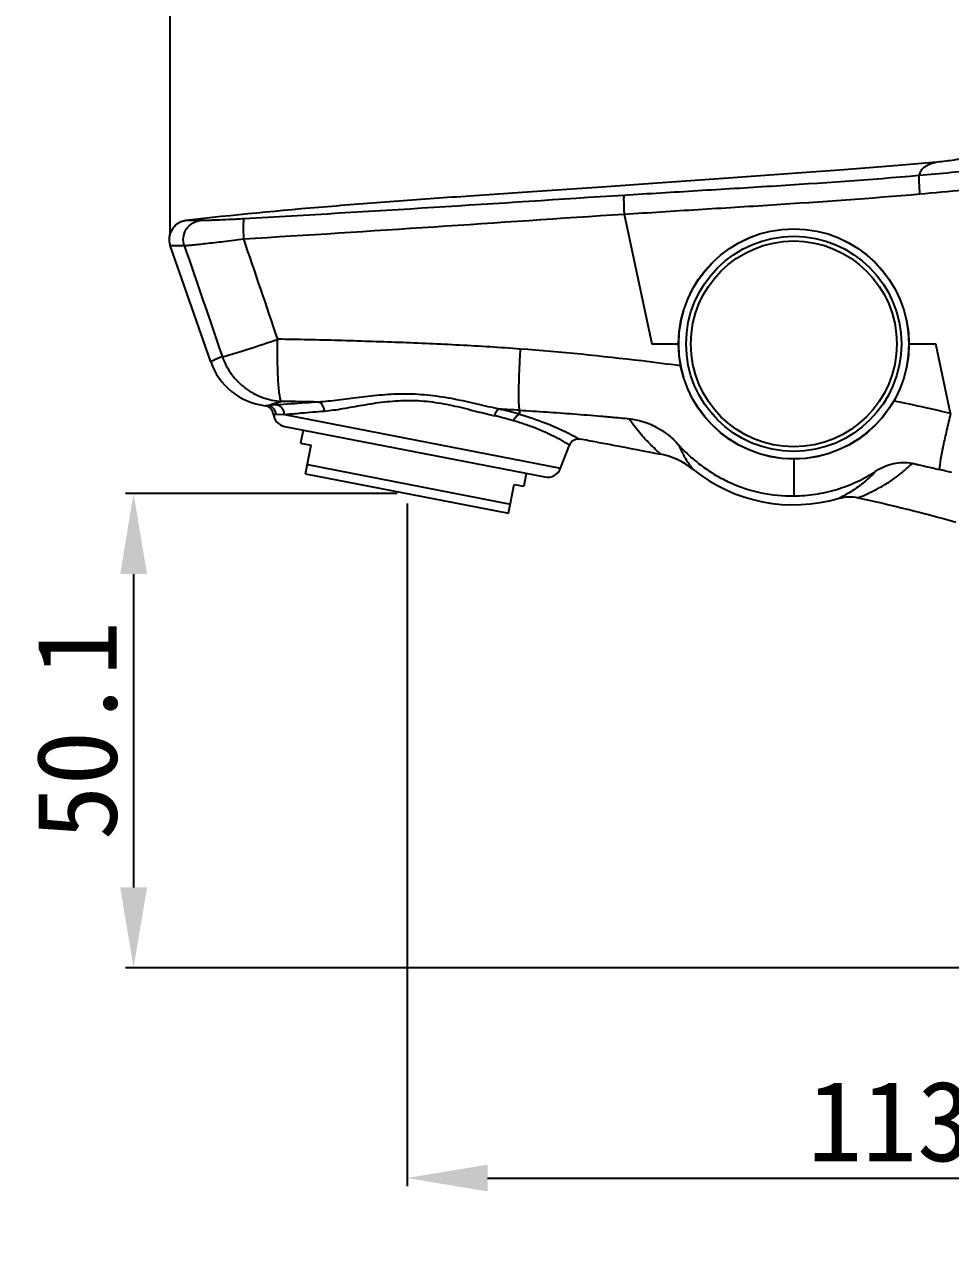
# Model space of a CAD drawing. Header units: millimetres. Extents: x 3817 to 4149, y 28263 to 28669.
# Drawn here: x 3817.2 to 3915, y 28471.8 to 28600.3 of the extents above; entities that cross this region are included whole.
import ezdxf

# ---------------------------------------------------------------- set-up
doc = ezdxf.new("R2010")
doc.units = ezdxf.units.MM
doc.styles.get("Standard").update_dxf_attribs({"font": ''})
doc.styles.get('Standard').set_extended_font_data('SimSun')
doc.dimstyles.new('副本 ISO-25-2bei', dxfattribs={"dimscale": 1.7, "dimtxt": 5, "dimasz": 5, "dimexe": 0.5, "dimexo": 0.625, "dimgap": 1, "dimtad": 1, "dimlfac": 0.0393, "dimdsep": 46, "dimtxsty": 'Standard', "dimcen": 2.5, "dimclrd": 1, "dimclre": 1, "dimclrt": 3, "dimadec": 0, "dimazin": 0, "dimtfac": 1, "dimtmove": 0, "dimatfit": 3, "dimfxl": 0, "dimarcsym": 0})

# ---------------------------------------------------------------- blocks, each defined once
blk = doc.blocks.new('*D1')
at = {"color": 1, "lineweight": -2, "transparency": 16777216}
for p, q in [((3832.63, 28578.06), (3832.63, 28658.73)), ((3995.4, 28509.23), (3995.4, 28658.73)), ((3841.13, 28657.88), (3986.9, 28657.88))]:
    blk.add_line(p, q, dxfattribs=at)
at = {"color": 1, "transparency": 16777216}
for points in [[(3841.13, 28659.29), (3841.13, 28656.46), (3832.63, 28657.88)], [(3986.9, 28659.29), (3986.9, 28656.46), (3995.4, 28657.88)]]:
    blk.add_solid(points, dxfattribs=at)
at = {"layer": 'Defpoints', "color": 0, "transparency": 16777216}
for p in [(3995.4, 28657.88), (3832.63, 28577), (3995.4, 28508.17)]:
    blk.add_point(p, dxfattribs=at)
at = {"color": 3, "transparency": 16777216, "insert": (3914.01, 28663.83), "char_height": 8.5, "attachment_point": 5, "bg_fill": 3, "box_fill_scale": 1.1, "bg_fill_color": 256, "bg_fill_true_color": 13158600, "bg_fill_transparency": 0}
blk.add_mtext('162.8', dxfattribs=at)
blk = doc.blocks.new('*D2')
at = {"color": 1, "lineweight": -2, "transparency": 16777216}
for p, q in [((3856.57, 28550.83), (3827.92, 28550.83)), ((3828.77, 28542.33), (3828.77, 28509.26)), ((3946.77, 28500.76), (3827.92, 28500.76))]:
    blk.add_line(p, q, dxfattribs=at)
at = {"color": 1, "transparency": 16777216}
for points in [[(3827.36, 28542.33), (3830.19, 28542.33), (3828.77, 28550.83)], [(3827.36, 28509.26), (3830.19, 28509.26), (3828.77, 28500.76)]]:
    blk.add_solid(points, dxfattribs=at)
at = {"layer": 'Defpoints', "color": 0, "transparency": 16777216}
for p in [(3857.63, 28550.83), (3828.77, 28500.76), (3947.83, 28500.76)]:
    blk.add_point(p, dxfattribs=at)
at = {"color": 3, "transparency": 16777216, "insert": (3822.82, 28525.8), "char_height": 8.5, "attachment_point": 5, "rotation": 90, "bg_fill": 3, "box_fill_scale": 1.1, "bg_fill_color": 256, "bg_fill_true_color": 13158600, "bg_fill_transparency": 0}
blk.add_mtext('50.1', dxfattribs=at)
blk = doc.blocks.new('*D3')
at = {"color": 1, "lineweight": -2, "transparency": 16777216}
for p, q in [((3857.63, 28549.76), (3857.63, 28477.74)), ((3866.13, 28478.59), (3962.56, 28478.59)), ((3971.06, 28472.83), (3971.06, 28479.44))]:
    blk.add_line(p, q, dxfattribs=at)
at = {"color": 1, "transparency": 16777216}
for points in [[(3866.13, 28480), (3866.13, 28477.17), (3857.63, 28478.59)], [(3962.56, 28480), (3962.56, 28477.17), (3971.06, 28478.59)]]:
    blk.add_solid(points, dxfattribs=at)
at = {"layer": 'Defpoints', "color": 0, "transparency": 16777216}
for p in [(3857.63, 28550.83), (3971.06, 28478.59), (3971.06, 28471.77)]:
    blk.add_point(p, dxfattribs=at)
at = {"color": 3, "transparency": 16777216, "insert": (3914.34, 28484.54), "char_height": 8.5, "attachment_point": 5, "bg_fill": 3, "box_fill_scale": 1.1, "bg_fill_color": 256, "bg_fill_true_color": 13158600, "bg_fill_transparency": 0}
blk.add_mtext('113.4', dxfattribs=at)

msp = doc.modelspace()

# ---------------------------------------------------------------- linework, layer by layer
for points, knots in [([(3909.88, 28585.49), (3909.88, 28585.49), (3906.84, 28585.24), (3906.84, 28585.24), (3906.84, 28585.24), (3906.84, 28585.24), (3903.26, 28584.96), (3903.26, 28584.96), (3903.26, 28584.96), (3903.26, 28584.96), (3899.29, 28584.66), (3899.29, 28584.66), (3899.29, 28584.66), (3899.29, 28584.66), (3894.92, 28584.35), (3894.92, 28584.35), (3894.92, 28584.35), (3894.92, 28584.35), (3890.05, 28584), (3890.05, 28584)], [0, 0, 0, 0, 0.2, 0.2, 0.2, 0.2, 0.4, 0.4, 0.4, 0.4, 0.6, 0.6, 0.6, 0.6, 0.8, 0.8, 0.8, 0.8, 1, 1, 1, 1]), ([(3913.59, 28585.8), (3913.49, 28585.79), (3913.4, 28585.77), (3913.31, 28585.74), (3913.31, 28585.74), (3913.1, 28585.69), (3912.89, 28585.62), (3912.69, 28585.53), (3912.69, 28585.53), (3912.57, 28585.47), (3912.45, 28585.41), (3912.34, 28585.34), (3912.34, 28585.34), (3912.23, 28585.27), (3912.13, 28585.19), (3912.03, 28585.09), (3912.03, 28585.09), (3911.93, 28585), (3911.85, 28584.89), (3911.79, 28584.77), (3911.79, 28584.77), (3911.72, 28584.65), (3911.67, 28584.52), (3911.65, 28584.38)], [0, 0, 0, 0, 0.166667, 0.166667, 0.166667, 0.166667, 0.333333, 0.333333, 0.333333, 0.333333, 0.5, 0.5, 0.5, 0.5, 0.666667, 0.666667, 0.666667, 0.666667, 0.833333, 0.833333, 0.833333, 0.833333, 1, 1, 1, 1]), ([(3920.79, 28585.31), (3920.03, 28585.22), (3919.27, 28585.13), (3918.51, 28585.05), (3918.51, 28585.05), (3916.22, 28584.8), (3913.94, 28584.58), (3911.65, 28584.38)], [0, 0, 0, 0, 0.5, 0.5, 0.5, 0.5, 1, 1, 1, 1]), ([(3915.93, 28586.12), (3915.74, 28586.08), (3915.55, 28586.05), (3915.36, 28586.02), (3915.36, 28586.02), (3914.77, 28585.93), (3914.18, 28585.86), (3913.59, 28585.8)], [0, 0, 0, 0, 0.5, 0.5, 0.5, 0.5, 1, 1, 1, 1]), ([(3890.05, 28584), (3890.05, 28584), (3884.55, 28583.62), (3884.55, 28583.62), (3884.55, 28583.62), (3884.55, 28583.62), (3878.19, 28583.18), (3878.19, 28583.18), (3878.19, 28583.18), (3878.19, 28583.18), (3870.83, 28582.68), (3870.83, 28582.68)], [0, 0, 0, 0, 0.333333, 0.333333, 0.333333, 0.333333, 0.666667, 0.666667, 0.666667, 0.666667, 1, 1, 1, 1]), ([(3911.65, 28584.38), (3906.47, 28583.93), (3901.28, 28583.57), (3896.09, 28583.25), (3896.09, 28583.25), (3893.49, 28583.08), (3890.89, 28582.93), (3888.3, 28582.77), (3888.3, 28582.77), (3885.7, 28582.61), (3883.11, 28582.46), (3880.51, 28582.3)], [0, 0, 0, 0, 0.333333, 0.333333, 0.333333, 0.333333, 0.666667, 0.666667, 0.666667, 0.666667, 1, 1, 1, 1]), ([(3911.65, 28584.38), (3911.64, 28584.35), (3911.64, 28584.33), (3911.64, 28584.3), (3911.64, 28584.3), (3911.64, 28584.25), (3911.64, 28584.21), (3911.63, 28584.16), (3911.63, 28584.16), (3911.63, 28584.1), (3911.64, 28584.03), (3911.64, 28583.97), (3911.64, 28583.97), (3911.64, 28583.89), (3911.64, 28583.81), (3911.64, 28583.73), (3911.64, 28583.73), (3911.65, 28583.53), (3911.67, 28583.33), (3911.68, 28583.13), (3911.68, 28583.13), (3911.69, 28582.91), (3911.71, 28582.68), (3911.73, 28582.45)], [0, 0, 0, 0, 0.166667, 0.166667, 0.166667, 0.166667, 0.333333, 0.333333, 0.333333, 0.333333, 0.5, 0.5, 0.5, 0.5, 0.666667, 0.666667, 0.666667, 0.666667, 0.833333, 0.833333, 0.833333, 0.833333, 1, 1, 1, 1]), ([(3864.26, 28582.22), (3861.75, 28582.05), (3859.25, 28581.87), (3856.75, 28581.68), (3856.75, 28581.68), (3854.25, 28581.49), (3851.75, 28581.3), (3849.25, 28581.1), (3849.25, 28581.1), (3844.26, 28580.69), (3839.27, 28580.22), (3834.29, 28579.63)], [0, 0, 0, 0, 0.333333, 0.333333, 0.333333, 0.333333, 0.666667, 0.666667, 0.666667, 0.666667, 1, 1, 1, 1]), ([(3880.51, 28582.3), (3873.82, 28581.88), (3867.14, 28581.43), (3860.45, 28581.01), (3860.45, 28581.01), (3853.78, 28580.59), (3847.1, 28580.21), (3840.42, 28579.82)], [0, 0, 0, 0, 0.5, 0.5, 0.5, 0.5, 1, 1, 1, 1]), ([(3880.51, 28582.3), (3880.5, 28582.27), (3880.5, 28582.25), (3880.5, 28582.22), (3880.5, 28582.22), (3880.49, 28582.17), (3880.49, 28582.13), (3880.49, 28582.08), (3880.49, 28582.08), (3880.48, 28582.02), (3880.48, 28581.95), (3880.48, 28581.89), (3880.48, 28581.89), (3880.48, 28581.81), (3880.48, 28581.72), (3880.49, 28581.64), (3880.49, 28581.64), (3880.49, 28581.54), (3880.49, 28581.45), (3880.49, 28581.35), (3880.49, 28581.35), (3880.5, 28581.24), (3880.5, 28581.13), (3880.5, 28581.03), (3880.5, 28581.03), (3880.51, 28580.79), (3880.53, 28580.56), (3880.54, 28580.32)], [0, 0, 0, 0, 0.142857, 0.142857, 0.142857, 0.142857, 0.285714, 0.285714, 0.285714, 0.285714, 0.428571, 0.428571, 0.428571, 0.428571, 0.571429, 0.571429, 0.571429, 0.571429, 0.714286, 0.714286, 0.714286, 0.714286, 0.857143, 0.857143, 0.857143, 0.857143, 1, 1, 1, 1]), ([(3880.54, 28580.32), (3883.14, 28580.48), (3885.74, 28580.65), (3888.34, 28580.81), (3888.34, 28580.81), (3890.94, 28580.97), (3893.54, 28581.13), (3896.14, 28581.3), (3896.14, 28581.3), (3901.34, 28581.64), (3906.54, 28582), (3911.73, 28582.45)], [0, 0, 0, 0, 0.333333, 0.333333, 0.333333, 0.333333, 0.666667, 0.666667, 0.666667, 0.666667, 1, 1, 1, 1]), ([(3840.39, 28577.71), (3847.08, 28578.12), (3853.78, 28578.54), (3860.48, 28578.99), (3860.48, 28578.99), (3867.16, 28579.43), (3873.85, 28579.89), (3880.54, 28580.32)], [0, 0, 0, 0, 0.5, 0.5, 0.5, 0.5, 1, 1, 1, 1]), ([(3834.29, 28579.63), (3833.68, 28579.56), (3833.15, 28579.22), (3832.83, 28578.71), (3832.83, 28578.71), (3832.51, 28578.19), (3832.43, 28577.56), (3832.63, 28576.99)], [0, 0, 0, 0, 0.5, 0.5, 0.5, 0.5, 1, 1, 1, 1]), ([(3834.12, 28577), (3834.03, 28577.26), (3834, 28577.55), (3834.03, 28577.84), (3834.03, 28577.84), (3834.06, 28578.15), (3834.16, 28578.46), (3834.33, 28578.72), (3834.33, 28578.72), (3834.5, 28578.99), (3834.73, 28579.21), (3835, 28579.37), (3835, 28579.37), (3835.24, 28579.51), (3835.51, 28579.6), (3835.78, 28579.63)], [0, 0, 0, 0, 0.25, 0.25, 0.25, 0.25, 0.5, 0.5, 0.5, 0.5, 0.75, 0.75, 0.75, 0.75, 1, 1, 1, 1]), ([(3835.78, 28579.63), (3835.57, 28579.63), (3835.35, 28579.64), (3835.13, 28579.64), (3835.13, 28579.64), (3834.97, 28579.64), (3834.81, 28579.64), (3834.66, 28579.64), (3834.66, 28579.64), (3834.6, 28579.63), (3834.55, 28579.63), (3834.49, 28579.63), (3834.49, 28579.63), (3834.46, 28579.63), (3834.42, 28579.63), (3834.38, 28579.63), (3834.38, 28579.63), (3834.36, 28579.63), (3834.33, 28579.63), (3834.31, 28579.63), (3834.31, 28579.63), (3834.3, 28579.63), (3834.3, 28579.63), (3834.29, 28579.63)], [0, 0, 0, 0, 0.166667, 0.166667, 0.166667, 0.166667, 0.333333, 0.333333, 0.333333, 0.333333, 0.5, 0.5, 0.5, 0.5, 0.666667, 0.666667, 0.666667, 0.666667, 0.833333, 0.833333, 0.833333, 0.833333, 1, 1, 1, 1]), ([(3840.42, 28579.82), (3839.9, 28579.79), (3839.38, 28579.76), (3838.86, 28579.74), (3838.86, 28579.74), (3838.4, 28579.72), (3837.94, 28579.7), (3837.49, 28579.68), (3837.49, 28579.68), (3837.29, 28579.67), (3837.1, 28579.67), (3836.91, 28579.66), (3836.91, 28579.66), (3836.74, 28579.65), (3836.58, 28579.65), (3836.42, 28579.64), (3836.42, 28579.64), (3836.29, 28579.64), (3836.17, 28579.63), (3836.04, 28579.63), (3836.04, 28579.63), (3835.95, 28579.63), (3835.87, 28579.63), (3835.78, 28579.63)], [0, 0, 0, 0, 0.166667, 0.166667, 0.166667, 0.166667, 0.333333, 0.333333, 0.333333, 0.333333, 0.5, 0.5, 0.5, 0.5, 0.666667, 0.666667, 0.666667, 0.666667, 0.833333, 0.833333, 0.833333, 0.833333, 1, 1, 1, 1]), ([(3840.42, 28579.82), (3840.41, 28579.81), (3840.4, 28579.79), (3840.4, 28579.76), (3840.4, 28579.76), (3840.39, 28579.72), (3840.38, 28579.68), (3840.37, 28579.64), (3840.37, 28579.64), (3840.37, 28579.58), (3840.36, 28579.52), (3840.36, 28579.46), (3840.36, 28579.46), (3840.35, 28579.37), (3840.35, 28579.28), (3840.35, 28579.2), (3840.35, 28579.2), (3840.34, 28579.09), (3840.34, 28578.99), (3840.34, 28578.89), (3840.34, 28578.89), (3840.34, 28578.77), (3840.35, 28578.66), (3840.35, 28578.54), (3840.35, 28578.54), (3840.35, 28578.3), (3840.36, 28578.07), (3840.38, 28577.83)], [0, 0, 0, 0, 0.142857, 0.142857, 0.142857, 0.142857, 0.285714, 0.285714, 0.285714, 0.285714, 0.428571, 0.428571, 0.428571, 0.428571, 0.571429, 0.571429, 0.571429, 0.571429, 0.714286, 0.714286, 0.714286, 0.714286, 0.857143, 0.857143, 0.857143, 0.857143, 1, 1, 1, 1]), ([(3834.12, 28577), (3834.24, 28577), (3834.35, 28577.01), (3834.46, 28577.02), (3834.46, 28577.02), (3834.63, 28577.03), (3834.8, 28577.05), (3834.97, 28577.06), (3834.97, 28577.06), (3835.44, 28577.11), (3835.92, 28577.17), (3836.4, 28577.22), (3836.4, 28577.22), (3837.02, 28577.29), (3837.64, 28577.36), (3838.27, 28577.44), (3838.27, 28577.44), (3838.97, 28577.53), (3839.68, 28577.61), (3840.39, 28577.71)], [0, 0, 0, 0, 0.2, 0.2, 0.2, 0.2, 0.4, 0.4, 0.4, 0.4, 0.6, 0.6, 0.6, 0.6, 0.8, 0.8, 0.8, 0.8, 1, 1, 1, 1]), ([(3910.6, 28566.62), (3910.6, 28573.33), (3905.16, 28578.77), (3898.44, 28578.77), (3898.44, 28578.77), (3891.73, 28578.77), (3886.29, 28573.33), (3886.29, 28566.62), (3886.29, 28566.62), (3886.29, 28559.91), (3891.73, 28554.47), (3898.44, 28554.47), (3898.44, 28554.47), (3905.16, 28554.47), (3910.6, 28559.91), (3910.6, 28566.62)], [0, 0, 0, 0, 0.25, 0.25, 0.25, 0.25, 0.5, 0.5, 0.5, 0.5, 0.75, 0.75, 0.75, 0.75, 1, 1, 1, 1]), ([(3910.59, 28566.62), (3910.59, 28573.33), (3905.15, 28578.77), (3898.44, 28578.77), (3898.44, 28578.77), (3891.74, 28578.77), (3886.3, 28573.33), (3886.3, 28566.62), (3886.3, 28566.62), (3886.3, 28559.92), (3891.74, 28554.48), (3898.44, 28554.48), (3898.44, 28554.48), (3905.15, 28554.48), (3910.59, 28559.92), (3910.59, 28566.62)], [0, 0, 0, 0, 0.25, 0.25, 0.25, 0.25, 0.5, 0.5, 0.5, 0.5, 0.75, 0.75, 0.75, 0.75, 1, 1, 1, 1]), ([(3909.8, 28566.62), (3909.8, 28572.89), (3904.72, 28577.98), (3898.44, 28577.98), (3898.44, 28577.98), (3892.17, 28577.98), (3887.08, 28572.89), (3887.08, 28566.62), (3887.08, 28566.62), (3887.08, 28560.35), (3892.17, 28555.27), (3898.44, 28555.27), (3898.44, 28555.27), (3904.72, 28555.27), (3909.8, 28560.35), (3909.8, 28566.62)], [0, 0, 0, 0, 0.25, 0.25, 0.25, 0.25, 0.5, 0.5, 0.5, 0.5, 0.75, 0.75, 0.75, 0.75, 1, 1, 1, 1]), ([(3832.64, 28576.99), (3832.64, 28577), (3832.64, 28577), (3832.63, 28577), (3832.63, 28577), (3832.63, 28577), (3832.62, 28577), (3832.62, 28576.99), (3832.62, 28576.99), (3832.62, 28576.98), (3832.63, 28576.98), (3832.63, 28576.98), (3832.63, 28576.98), (3832.64, 28576.98), (3832.64, 28576.98), (3832.64, 28576.99)], [0, 0, 0, 0, 0.25, 0.25, 0.25, 0.25, 0.5, 0.5, 0.5, 0.5, 0.75, 0.75, 0.75, 0.75, 1, 1, 1, 1]), ([(3832.63, 28576.99), (3832.63, 28576.99), (3832.64, 28576.99), (3832.64, 28576.99), (3832.64, 28576.99), (3832.65, 28576.99), (3832.65, 28576.99), (3832.66, 28576.99), (3832.66, 28576.99), (3832.67, 28576.99), (3832.68, 28576.99), (3832.69, 28576.99), (3832.69, 28576.99), (3832.7, 28576.99), (3832.71, 28576.99), (3832.73, 28576.99), (3832.73, 28576.99), (3832.74, 28576.99), (3832.76, 28576.99), (3832.78, 28576.99), (3832.78, 28576.99), (3832.8, 28576.99), (3832.82, 28576.99), (3832.84, 28577), (3832.84, 28577), (3832.9, 28577), (3832.95, 28577), (3833.01, 28577), (3833.01, 28577), (3833.08, 28577), (3833.15, 28577), (3833.21, 28577), (3833.21, 28577), (3833.3, 28577), (3833.39, 28577), (3833.47, 28577), (3833.47, 28577), (3833.57, 28577), (3833.67, 28577), (3833.77, 28577), (3833.77, 28577), (3833.89, 28577), (3834.01, 28577), (3834.12, 28577)], [0, 0, 0, 0, 0.090909, 0.090909, 0.090909, 0.090909, 0.181818, 0.181818, 0.181818, 0.181818, 0.272727, 0.272727, 0.272727, 0.272727, 0.363636, 0.363636, 0.363636, 0.363636, 0.454545, 0.454545, 0.454545, 0.454545, 0.545455, 0.545455, 0.545455, 0.545455, 0.636364, 0.636364, 0.636364, 0.636364, 0.727273, 0.727273, 0.727273, 0.727273, 0.818182, 0.818182, 0.818182, 0.818182, 0.909091, 0.909091, 0.909091, 0.909091, 1, 1, 1, 1]), ([(3909.31, 28566.62), (3909.31, 28572.62), (3904.45, 28577.49), (3898.44, 28577.49), (3898.44, 28577.49), (3892.44, 28577.49), (3887.58, 28572.62), (3887.58, 28566.62), (3887.58, 28566.62), (3887.58, 28560.62), (3892.44, 28555.76), (3898.44, 28555.76), (3898.44, 28555.76), (3904.45, 28555.76), (3909.31, 28560.62), (3909.31, 28566.62)], [0, 0, 0, 0, 0.25, 0.25, 0.25, 0.25, 0.5, 0.5, 0.5, 0.5, 0.75, 0.75, 0.75, 0.75, 1, 1, 1, 1]), ([(3840.1, 28565.83), (3840.38, 28565.92), (3840.66, 28566.01), (3840.95, 28566.1), (3840.95, 28566.1), (3841.96, 28566.43), (3842.97, 28566.77), (3843.98, 28567.11)], [0, 0, 0, 0, 0.5, 0.5, 0.5, 0.5, 1, 1, 1, 1]), ([(3844.38, 28560.56), (3844.35, 28560.58), (3844.34, 28560.61), (3844.33, 28560.64), (3844.33, 28560.64), (3844.31, 28560.68), (3844.29, 28560.72), (3844.28, 28560.76), (3844.28, 28560.76), (3844.26, 28560.82), (3844.24, 28560.88), (3844.23, 28560.94), (3844.23, 28560.94), (3844.21, 28561.02), (3844.2, 28561.1), (3844.19, 28561.17), (3844.19, 28561.17), (3844.15, 28561.39), (3844.13, 28561.6), (3844.11, 28561.81), (3844.11, 28561.81), (3844.08, 28562.09), (3844.06, 28562.37), (3844.04, 28562.65), (3844.04, 28562.65), (3844.02, 28562.99), (3844, 28563.32), (3843.99, 28563.66), (3843.99, 28563.66), (3843.98, 28564.03), (3843.97, 28564.4), (3843.97, 28564.78), (3843.97, 28564.78), (3843.96, 28565.17), (3843.96, 28565.56), (3843.96, 28565.95), (3843.96, 28565.95), (3843.97, 28566.33), (3843.97, 28566.72), (3843.98, 28567.11)], [0, 0, 0, 0, 0.1, 0.1, 0.1, 0.1, 0.2, 0.2, 0.2, 0.2, 0.3, 0.3, 0.3, 0.3, 0.4, 0.4, 0.4, 0.4, 0.5, 0.5, 0.5, 0.5, 0.6, 0.6, 0.6, 0.6, 0.7, 0.7, 0.7, 0.7, 0.8, 0.8, 0.8, 0.8, 0.9, 0.9, 0.9, 0.9, 1, 1, 1, 1]), ([(3869.58, 28566.08), (3867.45, 28566.23), (3865.32, 28566.37), (3863.18, 28566.48), (3863.18, 28566.48), (3861.05, 28566.6), (3858.92, 28566.69), (3856.78, 28566.77), (3856.78, 28566.77), (3855.71, 28566.81), (3854.65, 28566.85), (3853.58, 28566.88), (3853.58, 28566.88), (3852.51, 28566.91), (3851.45, 28566.95), (3850.38, 28566.98), (3850.38, 28566.98), (3848.25, 28567.04), (3846.11, 28567.08), (3843.98, 28567.11)], [0, 0, 0, 0, 0.2, 0.2, 0.2, 0.2, 0.4, 0.4, 0.4, 0.4, 0.6, 0.6, 0.6, 0.6, 0.8, 0.8, 0.8, 0.8, 1, 1, 1, 1]), ([(3869.58, 28566.08), (3869.53, 28565.36), (3869.49, 28564.64), (3869.46, 28563.92), (3869.46, 28563.92), (3869.43, 28563.29), (3869.41, 28562.65), (3869.4, 28562.01), (3869.4, 28562.01), (3869.39, 28561.74), (3869.39, 28561.48), (3869.39, 28561.21), (3869.39, 28561.21), (3869.39, 28560.98), (3869.39, 28560.76), (3869.4, 28560.53), (3869.4, 28560.53), (3869.41, 28560.35), (3869.42, 28560.18), (3869.43, 28560), (3869.43, 28560), (3869.44, 28559.87), (3869.45, 28559.75), (3869.47, 28559.62)], [0, 0, 0, 0, 0.166667, 0.166667, 0.166667, 0.166667, 0.333333, 0.333333, 0.333333, 0.333333, 0.5, 0.5, 0.5, 0.5, 0.666667, 0.666667, 0.666667, 0.666667, 0.833333, 0.833333, 0.833333, 0.833333, 1, 1, 1, 1]), ([(3886.53, 28564.3), (3885.16, 28564.48), (3883.79, 28564.65), (3882.42, 28564.82), (3882.42, 28564.82), (3878.15, 28565.33), (3873.87, 28565.76), (3869.58, 28566.08)], [0, 0, 0, 0, 0.5, 0.5, 0.5, 0.5, 1, 1, 1, 1]), ([(3838.14, 28565.27), (3838.04, 28565.23), (3837.95, 28565.19), (3837.85, 28565.15), (3837.85, 28565.15), (3837.77, 28565.12), (3837.68, 28565.08), (3837.6, 28565.05), (3837.6, 28565.05), (3837.53, 28565.02), (3837.46, 28564.99), (3837.39, 28564.96), (3837.39, 28564.96), (3837.33, 28564.93), (3837.27, 28564.91), (3837.21, 28564.88), (3837.21, 28564.88), (3837.17, 28564.86), (3837.12, 28564.84), (3837.08, 28564.82), (3837.08, 28564.82), (3837.06, 28564.81), (3837.05, 28564.8), (3837.03, 28564.79), (3837.03, 28564.79), (3837.01, 28564.78), (3837, 28564.78), (3836.98, 28564.77), (3836.98, 28564.77), (3836.97, 28564.77), (3836.96, 28564.76), (3836.95, 28564.75), (3836.95, 28564.75), (3836.94, 28564.75), (3836.93, 28564.75), (3836.93, 28564.74), (3836.93, 28564.74), (3836.92, 28564.74), (3836.92, 28564.74), (3836.91, 28564.74), (3836.91, 28564.74), (3836.91, 28564.73), (3836.91, 28564.73), (3836.91, 28564.73)], [0, 0, 0, 0, 0.090909, 0.090909, 0.090909, 0.090909, 0.181818, 0.181818, 0.181818, 0.181818, 0.272727, 0.272727, 0.272727, 0.272727, 0.363636, 0.363636, 0.363636, 0.363636, 0.454545, 0.454545, 0.454545, 0.454545, 0.545455, 0.545455, 0.545455, 0.545455, 0.636364, 0.636364, 0.636364, 0.636364, 0.727273, 0.727273, 0.727273, 0.727273, 0.818182, 0.818182, 0.818182, 0.818182, 0.909091, 0.909091, 0.909091, 0.909091, 1, 1, 1, 1]), ([(3838.14, 28565.27), (3838.24, 28565.29), (3838.33, 28565.31), (3838.43, 28565.34), (3838.43, 28565.34), (3838.57, 28565.38), (3838.72, 28565.42), (3838.86, 28565.46), (3838.86, 28565.46), (3839.27, 28565.58), (3839.69, 28565.7), (3840.1, 28565.83)], [0, 0, 0, 0, 0.333333, 0.333333, 0.333333, 0.333333, 0.666667, 0.666667, 0.666667, 0.666667, 1, 1, 1, 1]), ([(3838.14, 28565.27), (3838.37, 28564.62), (3838.7, 28563.99), (3839.11, 28563.43), (3839.11, 28563.43), (3839.52, 28562.87), (3840.01, 28562.37), (3840.56, 28561.95), (3840.56, 28561.95), (3841.11, 28561.54), (3841.72, 28561.2), (3842.37, 28560.97), (3842.37, 28560.97), (3843.01, 28560.73), (3843.69, 28560.59), (3844.38, 28560.56)], [0, 0, 0, 0, 0.25, 0.25, 0.25, 0.25, 0.5, 0.5, 0.5, 0.5, 0.75, 0.75, 0.75, 0.75, 1, 1, 1, 1]), ([(3867.35, 28559.74), (3866.58, 28559.9), (3865.82, 28560.08), (3865.05, 28560.26), (3865.05, 28560.26), (3864.25, 28560.44), (3863.44, 28560.63), (3862.62, 28560.78), (3862.62, 28560.78), (3861.78, 28560.95), (3860.94, 28561.08), (3860.09, 28561.17), (3860.09, 28561.17), (3859.23, 28561.27), (3858.38, 28561.32), (3857.52, 28561.33), (3857.52, 28561.33), (3856.67, 28561.33), (3855.83, 28561.29), (3854.99, 28561.22), (3854.99, 28561.22), (3854.19, 28561.16), (3853.39, 28561.07), (3852.59, 28560.97), (3852.59, 28560.97), (3851.84, 28560.87), (3851.1, 28560.77), (3850.35, 28560.68), (3850.35, 28560.68), (3849.66, 28560.59), (3848.98, 28560.52), (3848.29, 28560.48)], [0, 0, 0, 0, 0.125, 0.125, 0.125, 0.125, 0.25, 0.25, 0.25, 0.25, 0.375, 0.375, 0.375, 0.375, 0.5, 0.5, 0.5, 0.5, 0.625, 0.625, 0.625, 0.625, 0.75, 0.75, 0.75, 0.75, 0.875, 0.875, 0.875, 0.875, 1, 1, 1, 1]), ([(3842.93, 28560.12), (3843.1, 28560.18), (3843.28, 28560.23), (3843.45, 28560.29), (3843.45, 28560.29), (3843.76, 28560.38), (3844.07, 28560.47), (3844.38, 28560.56)], [0, 0, 0, 0, 0.5, 0.5, 0.5, 0.5, 1, 1, 1, 1]), ([(3843.81, 28559.21), (3843.8, 28559.32), (3843.77, 28559.43), (3843.72, 28559.54), (3843.72, 28559.54), (3843.67, 28559.65), (3843.61, 28559.74), (3843.53, 28559.82), (3843.53, 28559.82), (3843.45, 28559.91), (3843.36, 28559.97), (3843.25, 28560.02), (3843.25, 28560.02), (3843.15, 28560.07), (3843.04, 28560.11), (3842.93, 28560.12)], [0, 0, 0, 0, 0.25, 0.25, 0.25, 0.25, 0.5, 0.5, 0.5, 0.5, 0.75, 0.75, 0.75, 0.75, 1, 1, 1, 1]), ([(3848.29, 28560.48), (3847.83, 28560.45), (3847.37, 28560.42), (3846.92, 28560.39), (3846.92, 28560.39), (3845.89, 28560.32), (3844.86, 28560.24), (3843.84, 28560.18)], [0, 0, 0, 0, 0.5, 0.5, 0.5, 0.5, 1, 1, 1, 1]), ([(3844.68, 28559.18), (3844.68, 28559.3), (3844.66, 28559.43), (3844.62, 28559.54), (3844.62, 28559.54), (3844.58, 28559.66), (3844.51, 28559.76), (3844.44, 28559.85), (3844.44, 28559.85), (3844.36, 28559.94), (3844.27, 28560.02), (3844.16, 28560.08), (3844.16, 28560.08), (3844.06, 28560.13), (3843.95, 28560.17), (3843.84, 28560.18)], [0, 0, 0, 0, 0.25, 0.25, 0.25, 0.25, 0.5, 0.5, 0.5, 0.5, 0.75, 0.75, 0.75, 0.75, 1, 1, 1, 1]), ([(3848.91, 28559.54), (3848.9, 28559.66), (3848.88, 28559.77), (3848.85, 28559.88), (3848.85, 28559.88), (3848.81, 28559.98), (3848.77, 28560.08), (3848.71, 28560.17), (3848.71, 28560.17), (3848.66, 28560.25), (3848.59, 28560.33), (3848.52, 28560.38), (3848.52, 28560.38), (3848.45, 28560.43), (3848.37, 28560.47), (3848.29, 28560.48)], [0, 0, 0, 0, 0.25, 0.25, 0.25, 0.25, 0.5, 0.5, 0.5, 0.5, 0.75, 0.75, 0.75, 0.75, 1, 1, 1, 1]), ([(3848.91, 28559.54), (3849.56, 28559.59), (3850.2, 28559.69), (3850.83, 28559.79), (3850.83, 28559.79), (3851.54, 28559.91), (3852.24, 28560.04), (3852.94, 28560.16), (3852.94, 28560.16), (3853.69, 28560.29), (3854.44, 28560.41), (3855.2, 28560.49), (3855.2, 28560.49), (3855.99, 28560.59), (3856.78, 28560.65), (3857.58, 28560.66), (3857.58, 28560.66), (3858.39, 28560.67), (3859.2, 28560.62), (3860.01, 28560.53), (3860.01, 28560.53), (3860.81, 28560.44), (3861.61, 28560.3), (3862.39, 28560.13), (3862.39, 28560.13), (3863.16, 28559.96), (3863.93, 28559.77), (3864.69, 28559.57), (3864.69, 28559.57), (3865.41, 28559.39), (3866.13, 28559.2), (3866.85, 28559.03)], [0, 0, 0, 0, 0.125, 0.125, 0.125, 0.125, 0.25, 0.25, 0.25, 0.25, 0.375, 0.375, 0.375, 0.375, 0.5, 0.5, 0.5, 0.5, 0.625, 0.625, 0.625, 0.625, 0.75, 0.75, 0.75, 0.75, 0.875, 0.875, 0.875, 0.875, 1, 1, 1, 1]), ([(3867.35, 28559.74), (3867.3, 28559.72), (3867.25, 28559.69), (3867.21, 28559.66), (3867.21, 28559.66), (3867.16, 28559.61), (3867.11, 28559.56), (3867.07, 28559.5), (3867.07, 28559.5), (3866.97, 28559.36), (3866.9, 28559.2), (3866.85, 28559.03)], [0, 0, 0, 0, 0.333333, 0.333333, 0.333333, 0.333333, 0.666667, 0.666667, 0.666667, 0.666667, 1, 1, 1, 1]), ([(3869.47, 28559.62), (3870.43, 28559.57), (3871.38, 28559.51), (3872.34, 28559.44), (3872.34, 28559.44), (3873.29, 28559.38), (3874.25, 28559.31), (3875.21, 28559.24), (3875.21, 28559.24), (3876.17, 28559.16), (3877.14, 28559.08), (3878.1, 28559), (3878.1, 28559), (3878.59, 28558.96), (3879.07, 28558.92), (3879.56, 28558.87), (3879.56, 28558.87), (3879.8, 28558.85), (3880.05, 28558.83), (3880.29, 28558.8), (3880.29, 28558.8), (3880.53, 28558.78), (3880.78, 28558.76), (3881.03, 28558.73)], [0, 0, 0, 0, 0.166667, 0.166667, 0.166667, 0.166667, 0.333333, 0.333333, 0.333333, 0.333333, 0.5, 0.5, 0.5, 0.5, 0.666667, 0.666667, 0.666667, 0.666667, 0.833333, 0.833333, 0.833333, 0.833333, 1, 1, 1, 1]), ([(3844.68, 28559.18), (3845.27, 28559.23), (3845.87, 28559.28), (3846.46, 28559.33), (3846.46, 28559.33), (3847.28, 28559.4), (3848.09, 28559.47), (3848.91, 28559.54)], [0, 0, 0, 0, 0.5, 0.5, 0.5, 0.5, 1, 1, 1, 1]), ([(3868.87, 28558.51), (3868.93, 28558.68), (3869.02, 28558.84), (3869.15, 28558.97), (3869.15, 28558.97), (3869.24, 28559.08), (3869.37, 28559.17), (3869.51, 28559.2)], [0, 0, 0, 0, 0.5, 0.5, 0.5, 0.5, 1, 1, 1, 1]), ([(3874.77, 28555.93), (3874.77, 28555.93), (3874.77, 28555.93), (3874.77, 28555.94), (3874.77, 28555.94), (3874.76, 28555.94), (3874.76, 28555.94), (3874.75, 28555.95), (3874.75, 28555.95), (3874.74, 28555.96), (3874.73, 28555.96), (3874.72, 28555.97), (3874.72, 28555.97), (3874.71, 28555.98), (3874.69, 28555.99), (3874.68, 28556), (3874.68, 28556), (3874.66, 28556.01), (3874.64, 28556.02), (3874.63, 28556.03), (3874.63, 28556.03), (3874.61, 28556.04), (3874.58, 28556.05), (3874.56, 28556.07), (3874.56, 28556.07), (3874.51, 28556.1), (3874.45, 28556.13), (3874.4, 28556.17), (3874.4, 28556.17), (3874.33, 28556.21), (3874.26, 28556.25), (3874.19, 28556.29), (3874.19, 28556.29), (3874.1, 28556.34), (3874.02, 28556.39), (3873.93, 28556.44), (3873.93, 28556.44), (3873.83, 28556.5), (3873.73, 28556.55), (3873.63, 28556.61), (3873.63, 28556.61), (3873.51, 28556.67), (3873.39, 28556.73), (3873.28, 28556.79), (3873.28, 28556.79), (3873.14, 28556.85), (3873.01, 28556.92), (3872.88, 28556.98), (3872.88, 28556.98), (3872.73, 28557.05), (3872.58, 28557.12), (3872.44, 28557.19), (3872.44, 28557.19), (3872.1, 28557.34), (3871.76, 28557.49), (3871.42, 28557.63), (3871.42, 28557.63), (3871.02, 28557.79), (3870.62, 28557.93), (3870.22, 28558.07), (3870.22, 28558.07), (3869.77, 28558.23), (3869.32, 28558.37), (3868.87, 28558.51)], [0, 0, 0, 0, 0.0625, 0.0625, 0.0625, 0.0625, 0.125, 0.125, 0.125, 0.125, 0.1875, 0.1875, 0.1875, 0.1875, 0.25, 0.25, 0.25, 0.25, 0.3125, 0.3125, 0.3125, 0.3125, 0.375, 0.375, 0.375, 0.375, 0.4375, 0.4375, 0.4375, 0.4375, 0.5, 0.5, 0.5, 0.5, 0.5625, 0.5625, 0.5625, 0.5625, 0.625, 0.625, 0.625, 0.625, 0.6875, 0.6875, 0.6875, 0.6875, 0.75, 0.75, 0.75, 0.75, 0.8125, 0.8125, 0.8125, 0.8125, 0.875, 0.875, 0.875, 0.875, 0.9375, 0.9375, 0.9375, 0.9375, 1, 1, 1, 1]), ([(3869.51, 28559.2), (3870.42, 28558.93), (3871.33, 28558.63), (3872.21, 28558.28), (3872.21, 28558.28), (3872.58, 28558.14), (3872.94, 28557.99), (3873.31, 28557.83), (3873.31, 28557.83), (3873.61, 28557.7), (3873.91, 28557.56), (3874.21, 28557.42), (3874.21, 28557.42), (3874.34, 28557.36), (3874.47, 28557.3), (3874.59, 28557.23), (3874.59, 28557.23), (3874.71, 28557.18), (3874.82, 28557.12), (3874.93, 28557.07), (3874.93, 28557.07), (3875.02, 28557.02), (3875.12, 28556.97), (3875.21, 28556.92), (3875.21, 28556.92), (3875.29, 28556.88), (3875.37, 28556.83), (3875.44, 28556.79), (3875.44, 28556.79), (3875.51, 28556.76), (3875.57, 28556.73), (3875.63, 28556.69), (3875.63, 28556.69), (3875.67, 28556.67), (3875.72, 28556.64), (3875.76, 28556.62), (3875.76, 28556.62), (3875.77, 28556.61), (3875.79, 28556.6), (3875.8, 28556.59), (3875.8, 28556.59), (3875.82, 28556.58), (3875.83, 28556.58), (3875.84, 28556.57), (3875.84, 28556.57), (3875.84, 28556.57), (3875.85, 28556.57), (3875.86, 28556.56), (3875.86, 28556.56), (3875.86, 28556.56), (3875.87, 28556.56), (3875.86, 28556.56)], [0, 0, 0, 0, 0.076923, 0.076923, 0.076923, 0.076923, 0.153846, 0.153846, 0.153846, 0.153846, 0.230769, 0.230769, 0.230769, 0.230769, 0.307692, 0.307692, 0.307692, 0.307692, 0.384615, 0.384615, 0.384615, 0.384615, 0.461538, 0.461538, 0.461538, 0.461538, 0.538462, 0.538462, 0.538462, 0.538462, 0.615385, 0.615385, 0.615385, 0.615385, 0.692308, 0.692308, 0.692308, 0.692308, 0.769231, 0.769231, 0.769231, 0.769231, 0.846154, 0.846154, 0.846154, 0.846154, 0.923077, 0.923077, 0.923077, 0.923077, 1, 1, 1, 1]), ([(3881.03, 28558.73), (3881.53, 28558.68), (3882.03, 28558.58), (3882.51, 28558.43), (3882.51, 28558.43), (3882.99, 28558.28), (3883.46, 28558.09), (3883.91, 28557.85), (3883.91, 28557.85), (3884.8, 28557.38), (3885.61, 28556.74), (3886.28, 28555.98)], [0, 0, 0, 0, 0.333333, 0.333333, 0.333333, 0.333333, 0.666667, 0.666667, 0.666667, 0.666667, 1, 1, 1, 1]), ([(3884.41, 28554.97), (3884.41, 28554.97), (3884.41, 28554.97), (3884.41, 28554.98), (3884.41, 28554.98), (3884.4, 28554.98), (3884.4, 28554.99), (3884.39, 28554.99), (3884.39, 28554.99), (3884.38, 28555), (3884.37, 28555.01), (3884.36, 28555.01), (3884.36, 28555.01), (3884.35, 28555.02), (3884.34, 28555.03), (3884.33, 28555.04), (3884.33, 28555.04), (3884.31, 28555.06), (3884.3, 28555.07), (3884.28, 28555.08), (3884.28, 28555.08), (3884.26, 28555.1), (3884.24, 28555.12), (3884.22, 28555.13), (3884.22, 28555.13), (3884.18, 28555.17), (3884.13, 28555.22), (3884.09, 28555.26), (3884.09, 28555.26), (3884.03, 28555.31), (3883.98, 28555.36), (3883.92, 28555.41), (3883.92, 28555.41), (3883.86, 28555.48), (3883.79, 28555.54), (3883.73, 28555.6), (3883.73, 28555.6), (3883.65, 28555.67), (3883.58, 28555.75), (3883.5, 28555.82), (3883.5, 28555.82), (3883.42, 28555.9), (3883.34, 28555.98), (3883.26, 28556.06), (3883.26, 28556.06), (3883.08, 28556.25), (3882.9, 28556.43), (3882.73, 28556.62), (3882.73, 28556.62), (3882.54, 28556.83), (3882.35, 28557.04), (3882.17, 28557.26), (3882.17, 28557.26), (3881.97, 28557.49), (3881.78, 28557.73), (3881.59, 28557.97), (3881.59, 28557.97), (3881.4, 28558.22), (3881.21, 28558.47), (3881.03, 28558.73)], [0, 0, 0, 0, 0.066667, 0.066667, 0.066667, 0.066667, 0.133333, 0.133333, 0.133333, 0.133333, 0.2, 0.2, 0.2, 0.2, 0.266667, 0.266667, 0.266667, 0.266667, 0.333333, 0.333333, 0.333333, 0.333333, 0.4, 0.4, 0.4, 0.4, 0.466667, 0.466667, 0.466667, 0.466667, 0.533333, 0.533333, 0.533333, 0.533333, 0.6, 0.6, 0.6, 0.6, 0.666667, 0.666667, 0.666667, 0.666667, 0.733333, 0.733333, 0.733333, 0.733333, 0.8, 0.8, 0.8, 0.8, 0.866667, 0.866667, 0.866667, 0.866667, 0.933333, 0.933333, 0.933333, 0.933333, 1, 1, 1, 1]), ([(3914.99, 28559.28), (3914.85, 28558.69), (3914.7, 28558.1), (3914.57, 28557.5), (3914.57, 28557.5), (3914.44, 28556.96), (3914.32, 28556.41), (3914.21, 28555.86), (3914.21, 28555.86), (3914.11, 28555.39), (3914.02, 28554.91), (3913.94, 28554.44), (3913.94, 28554.44), (3913.88, 28554.08), (3913.82, 28553.72), (3913.78, 28553.36)], [0, 0, 0, 0, 0.25, 0.25, 0.25, 0.25, 0.5, 0.5, 0.5, 0.5, 0.75, 0.75, 0.75, 0.75, 1, 1, 1, 1]), ([(3877.71, 28556.25), (3878.26, 28556.15), (3878.82, 28556.05), (3879.37, 28555.95), (3879.37, 28555.95), (3881.05, 28555.64), (3882.73, 28555.31), (3884.41, 28554.97)], [0, 0, 0, 0, 0.5, 0.5, 0.5, 0.5, 1, 1, 1, 1]), ([(3886.28, 28555.98), (3886.43, 28555.62), (3886.6, 28555.26), (3886.79, 28554.92), (3886.79, 28554.92), (3886.87, 28554.77), (3886.96, 28554.62), (3887.04, 28554.48), (3887.04, 28554.48), (3887.12, 28554.35), (3887.2, 28554.22), (3887.29, 28554.1), (3887.29, 28554.1), (3887.35, 28553.99), (3887.43, 28553.89), (3887.5, 28553.79), (3887.5, 28553.79), (3887.53, 28553.75), (3887.56, 28553.71), (3887.59, 28553.67), (3887.59, 28553.67), (3887.61, 28553.63), (3887.64, 28553.6), (3887.66, 28553.56), (3887.66, 28553.56), (3887.69, 28553.54), (3887.71, 28553.51), (3887.73, 28553.48), (3887.73, 28553.48), (3887.74, 28553.46), (3887.76, 28553.44), (3887.77, 28553.43), (3887.77, 28553.43), (3887.78, 28553.41), (3887.79, 28553.4), (3887.8, 28553.39), (3887.8, 28553.39), (3887.81, 28553.38), (3887.81, 28553.38), (3887.81, 28553.38)], [0, 0, 0, 0, 0.1, 0.1, 0.1, 0.1, 0.2, 0.2, 0.2, 0.2, 0.3, 0.3, 0.3, 0.3, 0.4, 0.4, 0.4, 0.4, 0.5, 0.5, 0.5, 0.5, 0.6, 0.6, 0.6, 0.6, 0.7, 0.7, 0.7, 0.7, 0.8, 0.8, 0.8, 0.8, 0.9, 0.9, 0.9, 0.9, 1, 1, 1, 1]), ([(3886.28, 28555.98), (3886.37, 28555.88), (3886.46, 28555.77), (3886.56, 28555.67), (3886.56, 28555.67), (3886.65, 28555.57), (3886.75, 28555.47), (3886.85, 28555.37), (3886.85, 28555.37), (3887.04, 28555.17), (3887.25, 28554.98), (3887.46, 28554.79), (3887.46, 28554.79), (3887.67, 28554.6), (3887.88, 28554.42), (3888.1, 28554.24), (3888.1, 28554.24), (3888.32, 28554.06), (3888.54, 28553.89), (3888.77, 28553.72), (3888.77, 28553.72), (3889.23, 28553.38), (3889.7, 28553.07), (3890.19, 28552.78), (3890.19, 28552.78), (3890.69, 28552.49), (3891.19, 28552.23), (3891.72, 28551.99), (3891.72, 28551.99), (3892.76, 28551.52), (3893.86, 28551.15), (3894.99, 28550.91), (3894.99, 28550.91), (3896.13, 28550.67), (3897.29, 28550.56), (3898.44, 28550.57)], [0, 0, 0, 0, 0.111111, 0.111111, 0.111111, 0.111111, 0.222222, 0.222222, 0.222222, 0.222222, 0.333333, 0.333333, 0.333333, 0.333333, 0.444444, 0.444444, 0.444444, 0.444444, 0.555556, 0.555556, 0.555556, 0.555556, 0.666667, 0.666667, 0.666667, 0.666667, 0.777778, 0.777778, 0.777778, 0.777778, 0.888889, 0.888889, 0.888889, 0.888889, 1, 1, 1, 1]), ([(3898.44, 28550.57), (3899.21, 28550.58), (3899.98, 28550.65), (3900.74, 28550.76), (3900.74, 28550.76), (3901.5, 28550.88), (3902.25, 28551.05), (3902.98, 28551.27), (3902.98, 28551.27), (3903.72, 28551.5), (3904.44, 28551.77), (3905.14, 28552.1), (3905.14, 28552.1), (3905.48, 28552.26), (3905.83, 28552.43), (3906.16, 28552.62), (3906.16, 28552.62), (3906.5, 28552.81), (3906.83, 28553.01), (3907.15, 28553.22)], [0, 0, 0, 0, 0.2, 0.2, 0.2, 0.2, 0.4, 0.4, 0.4, 0.4, 0.6, 0.6, 0.6, 0.6, 0.8, 0.8, 0.8, 0.8, 1, 1, 1, 1]), ([(3907.15, 28553.22), (3906.92, 28552.98), (3906.69, 28552.75), (3906.44, 28552.53), (3906.44, 28552.53), (3906.22, 28552.32), (3905.98, 28552.12), (3905.74, 28551.93), (3905.74, 28551.93), (3905.53, 28551.76), (3905.3, 28551.59), (3905.07, 28551.43), (3905.07, 28551.43), (3904.87, 28551.29), (3904.67, 28551.16), (3904.46, 28551.02), (3904.46, 28551.02), (3904.29, 28550.92), (3904.12, 28550.82), (3903.95, 28550.72), (3903.95, 28550.72), (3903.88, 28550.68), (3903.81, 28550.64), (3903.74, 28550.6), (3903.74, 28550.6), (3903.68, 28550.56), (3903.62, 28550.53), (3903.56, 28550.5), (3903.56, 28550.5), (3903.51, 28550.47), (3903.46, 28550.45), (3903.41, 28550.42), (3903.41, 28550.42), (3903.39, 28550.41), (3903.37, 28550.4), (3903.35, 28550.39), (3903.35, 28550.39), (3903.33, 28550.38), (3903.32, 28550.38), (3903.3, 28550.37), (3903.3, 28550.37), (3903.29, 28550.36), (3903.27, 28550.35), (3903.26, 28550.35), (3903.26, 28550.35), (3903.25, 28550.34), (3903.24, 28550.34), (3903.24, 28550.33), (3903.24, 28550.33), (3903.23, 28550.33), (3903.23, 28550.33), (3903.23, 28550.33), (3903.23, 28550.33), (3903.23, 28550.33), (3903.22, 28550.33), (3903.22, 28550.33), (3903.22, 28550.33), (3903.22, 28550.33), (3903.22, 28550.33), (3903.22, 28550.33), (3903.22, 28550.33), (3903.22, 28550.33), (3903.23, 28550.33), (3903.23, 28550.33)], [0, 0, 0, 0, 0.0625, 0.0625, 0.0625, 0.0625, 0.125, 0.125, 0.125, 0.125, 0.1875, 0.1875, 0.1875, 0.1875, 0.25, 0.25, 0.25, 0.25, 0.3125, 0.3125, 0.3125, 0.3125, 0.375, 0.375, 0.375, 0.375, 0.4375, 0.4375, 0.4375, 0.4375, 0.5, 0.5, 0.5, 0.5, 0.5625, 0.5625, 0.5625, 0.5625, 0.625, 0.625, 0.625, 0.625, 0.6875, 0.6875, 0.6875, 0.6875, 0.75, 0.75, 0.75, 0.75, 0.8125, 0.8125, 0.8125, 0.8125, 0.875, 0.875, 0.875, 0.875, 0.9375, 0.9375, 0.9375, 0.9375, 1, 1, 1, 1]), ([(3905.23, 28550.39), (3905.22, 28550.39), (3905.24, 28550.4), (3905.26, 28550.4), (3905.26, 28550.4), (3905.33, 28550.42), (3905.35, 28550.43), (3905.37, 28550.44), (3905.37, 28550.44), (3905.42, 28550.46), (3905.48, 28550.48), (3905.54, 28550.5), (3905.54, 28550.5), (3905.62, 28550.54), (3905.69, 28550.57), (3905.76, 28550.6), (3905.76, 28550.6), (3905.85, 28550.64), (3905.95, 28550.68), (3906.04, 28550.72), (3906.04, 28550.72), (3906.15, 28550.77), (3906.26, 28550.82), (3906.37, 28550.88), (3906.37, 28550.88), (3906.5, 28550.94), (3906.62, 28551), (3906.75, 28551.06), (3906.75, 28551.06), (3906.89, 28551.13), (3907.02, 28551.2), (3907.16, 28551.27), (3907.16, 28551.27), (3907.31, 28551.35), (3907.46, 28551.43), (3907.6, 28551.51), (3907.6, 28551.51), (3907.76, 28551.6), (3907.91, 28551.69), (3908.06, 28551.78), (3908.06, 28551.78), (3908.22, 28551.88), (3908.38, 28551.98), (3908.54, 28552.08), (3908.54, 28552.08), (3908.7, 28552.19), (3908.86, 28552.3), (3909.02, 28552.41), (3909.02, 28552.41), (3909.19, 28552.52), (3909.35, 28552.64), (3909.51, 28552.77), (3909.51, 28552.77), (3909.67, 28552.89), (3909.83, 28553.02), (3909.99, 28553.15), (3909.99, 28553.15), (3910.31, 28553.43), (3910.63, 28553.73), (3910.94, 28554.02)], [0, 0, 0, 0, 0.066667, 0.066667, 0.066667, 0.066667, 0.133333, 0.133333, 0.133333, 0.133333, 0.2, 0.2, 0.2, 0.2, 0.266667, 0.266667, 0.266667, 0.266667, 0.333333, 0.333333, 0.333333, 0.333333, 0.4, 0.4, 0.4, 0.4, 0.466667, 0.466667, 0.466667, 0.466667, 0.533333, 0.533333, 0.533333, 0.533333, 0.6, 0.6, 0.6, 0.6, 0.666667, 0.666667, 0.666667, 0.666667, 0.733333, 0.733333, 0.733333, 0.733333, 0.8, 0.8, 0.8, 0.8, 0.866667, 0.866667, 0.866667, 0.866667, 0.933333, 0.933333, 0.933333, 0.933333, 1, 1, 1, 1]), ([(3907.15, 28553.22), (3907.42, 28553.4), (3907.72, 28553.56), (3908.02, 28553.69), (3908.02, 28553.69), (3908.33, 28553.82), (3908.64, 28553.92), (3908.97, 28553.99), (3908.97, 28553.99), (3909.29, 28554.07), (3909.62, 28554.11), (3909.95, 28554.12), (3909.95, 28554.12), (3910.28, 28554.12), (3910.61, 28554.09), (3910.94, 28554.02)], [0, 0, 0, 0, 0.25, 0.25, 0.25, 0.25, 0.5, 0.5, 0.5, 0.5, 0.75, 0.75, 0.75, 0.75, 1, 1, 1, 1]), ([(3910.94, 28554.02), (3911.06, 28554), (3911.18, 28553.97), (3911.29, 28553.94), (3911.29, 28553.94), (3911.41, 28553.91), (3911.53, 28553.89), (3911.65, 28553.86), (3911.65, 28553.86), (3911.89, 28553.8), (3912.12, 28553.75), (3912.36, 28553.7), (3912.36, 28553.7), (3912.84, 28553.59), (3913.31, 28553.48), (3913.78, 28553.36)], [0, 0, 0, 0, 0.25, 0.25, 0.25, 0.25, 0.5, 0.5, 0.5, 0.5, 0.75, 0.75, 0.75, 0.75, 1, 1, 1, 1]), ([(3857.64, 28550.82), (3857.64, 28550.83), (3857.64, 28550.83), (3857.63, 28550.83), (3857.63, 28550.83), (3857.63, 28550.83), (3857.62, 28550.83), (3857.62, 28550.82), (3857.62, 28550.82), (3857.62, 28550.82), (3857.63, 28550.81), (3857.63, 28550.81), (3857.63, 28550.81), (3857.64, 28550.81), (3857.64, 28550.82), (3857.64, 28550.82)], [0, 0, 0, 0, 0.25, 0.25, 0.25, 0.25, 0.5, 0.5, 0.5, 0.5, 0.75, 0.75, 0.75, 0.75, 1, 1, 1, 1]), ([(3857.64, 28550.82), (3857.64, 28550.83), (3857.64, 28550.83), (3857.63, 28550.83), (3857.63, 28550.83), (3857.63, 28550.83), (3857.62, 28550.83), (3857.62, 28550.82), (3857.62, 28550.82), (3857.62, 28550.82), (3857.63, 28550.81), (3857.63, 28550.81), (3857.63, 28550.81), (3857.64, 28550.81), (3857.64, 28550.82), (3857.64, 28550.82)], [0, 0, 0, 0, 0.25, 0.25, 0.25, 0.25, 0.5, 0.5, 0.5, 0.5, 0.75, 0.75, 0.75, 0.75, 1, 1, 1, 1]), ([(3903.23, 28550.33), (3903.55, 28550.42), (3903.89, 28550.48), (3904.23, 28550.49), (3904.23, 28550.49), (3904.56, 28550.5), (3904.9, 28550.46), (3905.23, 28550.39)], [0, 0, 0, 0, 0.5, 0.5, 0.5, 0.5, 1, 1, 1, 1]), ([(3905.23, 28550.39), (3906.1, 28550.2), (3906.97, 28550), (3907.83, 28549.8), (3907.83, 28549.8), (3910.42, 28549.19), (3913, 28548.55), (3915.56, 28547.82)], [0, 0, 0, 0, 0.5, 0.5, 0.5, 0.5, 1, 1, 1, 1])]:
    msp.add_open_spline(points, degree=3, knots=knots)
for points in [[(3913.59, 28585.8), (3913.59, 28585.8), (3909.88, 28585.49), (3909.88, 28585.49)], [(3913.59, 28585.8), (3913.59, 28585.8), (3913.59, 28585.8), (3913.59, 28585.8)], [(3911.73, 28582.45), (3914.81, 28582.71), (3917.88, 28583.02), (3920.94, 28583.4)], [(3870.83, 28582.68), (3870.83, 28582.68), (3864.26, 28582.22), (3864.26, 28582.22)], [(3870.83, 28582.68), (3870.83, 28582.68), (3870.83, 28582.68), (3870.83, 28582.68)], [(3880.54, 28580.32), (3880.54, 28580.32), (3883.46, 28566.62), (3883.46, 28566.62)], [(3840.38, 28577.83), (3840.38, 28577.79), (3840.38, 28577.75), (3840.39, 28577.71)], [(3843.98, 28567.11), (3842.79, 28570.65), (3841.6, 28574.18), (3840.39, 28577.71)], [(3836.91, 28564.73), (3836.91, 28564.73), (3832.63, 28576.99), (3832.63, 28576.99)], [(3834.12, 28577), (3835.46, 28573.09), (3836.8, 28569.18), (3838.14, 28565.27)], [(3883.46, 28566.62), (3883.46, 28566.62), (3886.32, 28566.62), (3886.32, 28566.62)], [(3910.57, 28566.62), (3910.57, 28566.62), (3913.43, 28566.62), (3913.43, 28566.62)], [(3914.99, 28559.28), (3914.99, 28559.28), (3913.43, 28566.62), (3913.43, 28566.62)], [(3836.91, 28564.73), (3837.78, 28562.23), (3840, 28560.43), (3842.64, 28560.1)], [(3842.93, 28560.12), (3842.93, 28560.12), (3842.64, 28560.1), (3842.64, 28560.1)], [(3843.51, 28559.22), (3843.45, 28559.67), (3843.1, 28560.04), (3842.64, 28560.1)], [(3843.84, 28560.18), (3843.84, 28560.18), (3842.93, 28560.12), (3842.93, 28560.12)], [(3842.93, 28560.12), (3842.93, 28560.12), (3842.93, 28560.12), (3842.93, 28560.12)], [(3843.84, 28560.18), (3843.84, 28560.18), (3843.84, 28560.18), (3843.84, 28560.18)], [(3848.29, 28560.48), (3846.99, 28560.51), (3845.68, 28560.54), (3844.38, 28560.56)], [(3869.47, 28559.62), (3868.77, 28559.66), (3868.06, 28559.7), (3867.35, 28559.74)], [(3869.51, 28559.2), (3868.79, 28559.4), (3868.08, 28559.58), (3867.35, 28559.74)], [(3869.47, 28559.62), (3869.48, 28559.48), (3869.49, 28559.34), (3869.51, 28559.2)], [(3912.39, 28559.87), (3911.25, 28560.13), (3910.11, 28560.37), (3908.97, 28560.6)], [(3914.99, 28559.28), (3914.13, 28559.48), (3913.26, 28559.68), (3912.39, 28559.87)], [(3843.51, 28559.22), (3843.58, 28558.57), (3844.07, 28558.04), (3844.71, 28557.91)], [(3843.51, 28559.22), (3843.51, 28559.22), (3843.81, 28559.21), (3843.81, 28559.21)], [(3843.81, 28559.21), (3843.81, 28559.21), (3844.68, 28559.18), (3844.68, 28559.18)], [(3844.68, 28559.18), (3844.68, 28559.18), (3873.84, 28553.51), (3873.84, 28553.51)], [(3868.87, 28558.51), (3868.2, 28558.71), (3867.53, 28558.88), (3866.85, 28559.04)], [(3844.71, 28557.91), (3844.71, 28557.91), (3872.16, 28552.58), (3872.16, 28552.58)], [(3846.66, 28557.53), (3846.66, 28557.53), (3846.4, 28556.16), (3846.4, 28556.16)], [(3846.66, 28557.53), (3846.66, 28557.53), (3846.66, 28557.53), (3846.66, 28557.53)], [(3846.4, 28556.16), (3846.4, 28556.16), (3847.51, 28555.94), (3847.51, 28555.94)], [(3846.92, 28552.91), (3846.92, 28552.91), (3847.51, 28555.94), (3847.51, 28555.94)], [(3847.51, 28555.94), (3847.51, 28555.94), (3847.51, 28555.94), (3847.51, 28555.94)], [(3873.84, 28553.51), (3873.84, 28553.51), (3874.77, 28555.93), (3874.77, 28555.93)], [(3875.86, 28556.56), (3875.4, 28556.63), (3874.94, 28556.37), (3874.77, 28555.93)], [(3874.77, 28555.93), (3874.77, 28555.93), (3874.77, 28555.93), (3874.77, 28555.93)], [(3877.71, 28556.25), (3877.1, 28556.35), (3876.48, 28556.46), (3875.86, 28556.56)], [(3887.81, 28553.38), (3886.82, 28554.17), (3885.66, 28554.72), (3884.41, 28554.97)], [(3898.44, 28554.47), (3898.44, 28554.47), (3898.44, 28554.47), (3898.44, 28554.47)], [(3898.44, 28554.47), (3898.44, 28554.47), (3898.44, 28550.57), (3898.44, 28550.57)], [(3847.11, 28553.88), (3847.11, 28553.88), (3868.54, 28549.72), (3868.54, 28549.72)], [(3872.16, 28552.58), (3872.87, 28552.44), (3873.58, 28552.83), (3873.84, 28553.51)], [(3887.81, 28553.38), (3892.14, 28549.9), (3897.9, 28548.76), (3903.23, 28550.33)], [(3915.13, 28553.04), (3914.68, 28553.15), (3914.23, 28553.26), (3913.78, 28553.36)], [(3846.92, 28552.91), (3846.92, 28552.91), (3868.35, 28548.74), (3868.35, 28548.74)], [(3870.2, 28552.96), (3870.2, 28552.96), (3869.94, 28551.59), (3869.94, 28551.59)], [(3870.2, 28552.96), (3870.2, 28552.96), (3870.2, 28552.96), (3870.2, 28552.96)], [(3856.39, 28550.82), (3856.39, 28550.82), (3856.39, 28550.82), (3856.39, 28550.82)], [(3868.35, 28548.74), (3868.35, 28548.74), (3868.94, 28551.78), (3868.94, 28551.78)], [(3868.94, 28551.78), (3868.94, 28551.78), (3868.94, 28551.78), (3868.94, 28551.78)], [(3868.94, 28551.78), (3868.94, 28551.78), (3869.94, 28551.59), (3869.94, 28551.59)], [(3857.63, 28549.57), (3857.63, 28549.57), (3857.63, 28549.57), (3857.63, 28549.57)]]:
    msp.add_open_spline(points, degree=3)

# ---------------------------------------------------------------- next in the draw order: dimensions: what is measured, and where the dimension line sits
dim = msp.add_linear_dim(base=(3995.4, 28657.88), p1=(3832.63, 28577), p2=(3995.4, 28508.17), dimstyle='副本 ISO-25-2bei', override={"dimdec": 1, "dimlfac": 1, "dimtfill": 1})
dim.commit()
dim.dimension.update_dxf_attribs({"geometry": '*D1', "text_midpoint": (3914.01, 28663.83)})

# ---------------------------------------------------------------- next in the draw order: dimensions: what is measured, and where the dimension line sits
dim = msp.add_linear_dim(base=(3828.77, 28500.76), p1=(3857.63, 28550.83), p2=(3947.83, 28500.76), angle=90, dimstyle='副本 ISO-25-2bei', override={"dimdec": 1, "dimlfac": 1, "dimtfill": 1})
dim.commit()
dim.dimension.update_dxf_attribs({"geometry": '*D2', "text_midpoint": (3822.82, 28525.8)})

# ---------------------------------------------------------------- next in the draw order: dimensions: what is measured, and where the dimension line sits
dim = msp.add_linear_dim(base=(3971.06, 28478.59), p1=(3857.63, 28550.83), p2=(3971.06, 28471.77), dimstyle='副本 ISO-25-2bei', override={"dimdec": 1, "dimlfac": 1, "dimtfill": 1})
dim.commit()
dim.dimension.update_dxf_attribs({"geometry": '*D3', "text_midpoint": (3914.34, 28484.54)})

doc.saveas('drawing.dxf')
